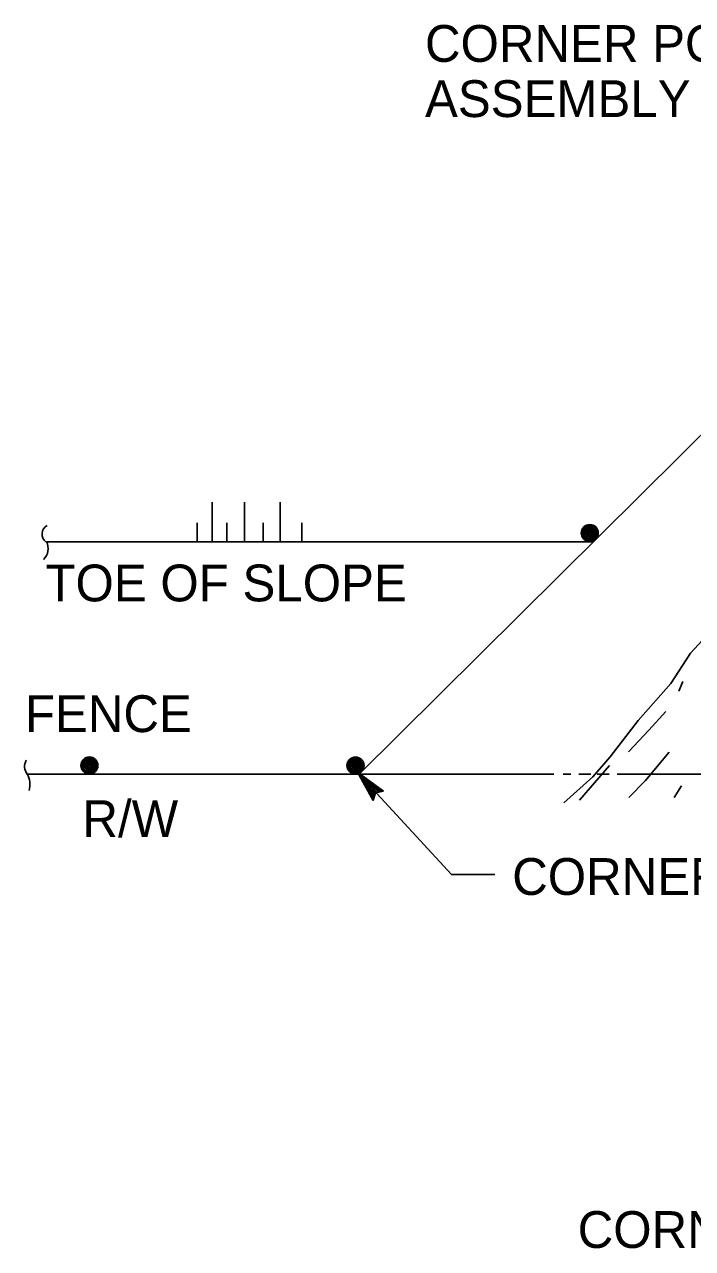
# Model space of a CAD drawing. Extents: x -894 to 866, y -476 to 714.
# Drawn here: x -425.3 to -298.4, y -89.1 to 143.6 of the extents above; entities that cross this region are included whole.
import ezdxf

# ---------------------------------------------------------------- set-up
doc = ezdxf.new("R2010")
doc.units = 0
for name, color, linetype in [('56 Stage 3 Anno', 7, 'Continuous'), ('57 Undefined', 7, 'Continuous'), ('59 Sndwall Anno', 7, 'Continuous'), ('60 Nongeo Data', 7, 'Continuous')]:
    doc.layers.add(name, color=color, linetype=linetype)

msp = doc.modelspace()

# ---------------------------------------------------------------- linework, layer by layer
at = {"layer": '56 Stage 3 Anno'}
for p, q in [((-362.12, 1.42), (-344.17, -18.03)), ((-359.08, -3.94), (-362.04, 1.44)), ((-362.04, 1.44), (-362.04, 1.44)), ((-362.04, 1.44), (-357.07, -2.18)), ((-358.95, -3.55), (-361.13, 0.41)), ((-361.12, 0.4), (-357.5, -2.24)), ((-358.84, -3.13), (-360.21, -0.63)), ((-360.21, -0.63), (-357.88, -2.33)), ((-358.69, -2.77), (-359.3, -1.67)), ((-359.3, -1.67), (-358.3, -2.4)), ((-357.07, -2.18), (-358.6, -2.46)), ((-357.07, -2.18), (-357.07, -2.18)), ((-358.6, -2.46), (-359.08, -3.94)), ((-359.08, -3.94), (-359.08, -3.94)), ((-344.17, -18.03), (-335.93, -18.03))]:
    msp.add_line(p, q, dxfattribs=at)
at = {"layer": '59 Sndwall Anno'}
for p, q in [((-389.63, 45.27), (-389.63, 52.81)), ((-383.5, 45.27), (-383.5, 52.81)), ((-376.72, 45.27), (-376.72, 52.81)), ((-392.49, 45.27), (-392.49, 48.85)), ((-386.89, 45.27), (-386.89, 48.85)), ((-379.95, 45.27), (-379.95, 48.85)), ((-372.64, 45.27), (-372.64, 48.85))]:
    msp.add_line(p, q, dxfattribs=at)
for points in [[(-257.16, 85.33), (-259.72, 78.62), (-263.91, 71.43), (-269.52, 63.37), (-276.39, 54.05), (-281.76, 46.36), (-286.36, 39.86), (-292.78, 30.62), (-298.77, 24.04), (-302.51, 18.32), (-308.69, 11.25), (-314.02, 4.34), (-317.32, 0.54), (-322.81, -4.41)], [(-300.23, 18.68), (-301, 16.84)], [(-303.48, 12.96), (-306.69, 9.4), (-310.52, 5.31)], [(-302.81, 5.27), (-307.32, -0.13), (-310.46, -3.36)], [(-314.14, 2.7), (-319.88, -3.88)], [(-300.47, -1.16), (-301.86, -3.37)]]:
    msp.add_lwpolyline(points, dxfattribs=at)
at = {"layer": '60 Nongeo Data'}
for p, q in [((-264.42, 97.63), (-361.72, 1.08)), ((-421.13, 45.27), (-317.19, 45.27)), ((-424.72, 1.08), (-361.72, 1.08)), ((-361.72, 1.08), (-324.74, 1.08)), ((-322.99, 1.08), (-321.48, 1.08)), ((-319.98, 1.08), (-317.72, 1.08)), ((-316.47, 1.08), (-314.21, 1.08)), ((-312.71, 1.08), (-273.1, 1.08))]:
    msp.add_line(p, q, dxfattribs=at)
for points in [[(-316.72, 47.65), (-317.02, 48.04), (-317.57, 48.26), (-318.11, 48.34), (-318.93, 47.99), (-319.27, 47.3), (-319.27, 46.37), (-318.74, 45.73), (-318.05, 45.39), (-317.07, 45.66), (-316.51, 46.32), (-316.35, 47.09), (-316.67, 47.46), (-317.15, 47.97), (-317.89, 48.1), (-318.74, 47.86), (-319.09, 47.12), (-319.01, 46.4), (-318.58, 45.95), (-318.08, 45.55), (-317.18, 45.81), (-316.59, 46.58), (-316.57, 47.09), (-317.2, 47.7), (-317.92, 47.86), (-318.56, 47.62), (-318.9, 47.09), (-318.82, 46.53), (-318.18, 45.87), (-317.28, 45.87), (-316.72, 46.64), (-316.89, 47.14), (-317.44, 47.65), (-318.21, 47.65), (-318.56, 47.3), (-318.66, 46.9), (-318.61, 46.58), (-318.21, 46.24), (-317.76, 46), (-317.26, 46.05), (-316.91, 46.66), (-316.99, 47.09), (-317.52, 47.38), (-318.21, 47.33), (-318.45, 46.98), (-318.42, 46.74), (-318.21, 46.42), (-317.81, 46.29), (-317.2, 46.32), (-317.1, 46.64), (-317.28, 46.98), (-317.87, 47.22), (-318.21, 47.03), (-318.21, 46.82), (-318.11, 46.58), (-317.68, 46.45), (-317.36, 46.56), (-317.36, 46.69), (-317.57, 47.01), (-318, 46.9), (-318.05, 46.66), (-317.71, 46.56), (-317.6, 46.64), (-317.65, 46.8), (-317.71, 46.8)], [(-411.79, 3.42), (-412.08, 3.82), (-412.64, 4.03), (-413.17, 4.11), (-413.99, 3.77), (-414.34, 3.07), (-414.34, 2.14), (-413.81, 1.51), (-413.12, 1.16), (-412.13, 1.43), (-411.58, 2.09), (-411.42, 2.86), (-411.74, 3.23), (-412.22, 3.74), (-412.96, 3.87), (-413.81, 3.63), (-414.15, 2.89), (-414.07, 2.17), (-413.65, 1.72), (-413.14, 1.32), (-412.24, 1.59), (-411.66, 2.36), (-411.63, 2.86), (-412.27, 3.47), (-412.98, 3.63), (-413.62, 3.39), (-413.97, 2.86), (-413.89, 2.31), (-413.25, 1.64), (-412.35, 1.64), (-411.79, 2.41), (-411.95, 2.92), (-412.51, 3.42), (-413.28, 3.42), (-413.62, 3.07), (-413.73, 2.68), (-413.68, 2.36), (-413.28, 2.01), (-412.83, 1.77), (-412.32, 1.83), (-411.98, 2.44), (-412.06, 2.86), (-412.59, 3.16), (-413.28, 3.1), (-413.52, 2.76), (-413.49, 2.52), (-413.28, 2.2), (-412.88, 2.07), (-412.27, 2.09), (-412.16, 2.41), (-412.35, 2.76), (-412.93, 2.99), (-413.28, 2.81), (-413.28, 2.6), (-413.17, 2.36), (-412.75, 2.22), (-412.43, 2.33), (-412.43, 2.46), (-412.64, 2.78), (-413.07, 2.68), (-413.12, 2.44), (-412.77, 2.33), (-412.67, 2.41), (-412.72, 2.57), (-412.77, 2.57)], [(-361.26, 3.48), (-361.55, 3.87), (-362.11, 4.09), (-362.64, 4.17), (-363.46, 3.82), (-363.81, 3.13), (-363.81, 2.2), (-363.28, 1.56), (-362.59, 1.22), (-361.6, 1.49), (-361.05, 2.15), (-360.89, 2.92), (-361.21, 3.29), (-361.69, 3.8), (-362.43, 3.93), (-363.28, 3.69), (-363.62, 2.95), (-363.54, 2.23), (-363.12, 1.78), (-362.61, 1.38), (-361.71, 1.64), (-361.13, 2.41), (-361.1, 2.92), (-361.74, 3.53), (-362.45, 3.69), (-363.09, 3.45), (-363.44, 2.92), (-363.35, 2.36), (-362.72, 1.7), (-361.82, 1.7), (-361.26, 2.47), (-361.42, 2.97), (-361.98, 3.48), (-362.74, 3.48), (-363.09, 3.13), (-363.2, 2.73), (-363.14, 2.41), (-362.74, 2.07), (-362.3, 1.83), (-361.79, 1.88), (-361.45, 2.49), (-361.52, 2.92), (-362.06, 3.21), (-362.74, 3.16), (-362.98, 2.81), (-362.96, 2.57), (-362.74, 2.25), (-362.35, 2.12), (-361.74, 2.15), (-361.63, 2.47), (-361.82, 2.81), (-362.4, 3.05), (-362.74, 2.86), (-362.74, 2.65), (-362.64, 2.41), (-362.22, 2.28), (-361.89, 2.39), (-361.89, 2.52), (-362.11, 2.84), (-362.53, 2.73), (-362.59, 2.49), (-362.24, 2.39), (-362.13, 2.47), (-362.19, 2.63), (-362.24, 2.63)]]:
    msp.add_lwpolyline(points, dxfattribs=at)
for centre in [(-317.9, 46.92), (-412.97, 2.72), (-362.41, 2.7)]:
    msp.add_circle(centre, 1.62, dxfattribs=at)
for centre, radius, start, end in [((-420.13, 46.7), 1.85, 118.0748, 232.7582), ((-423.59, 43.96), 2.78, 312.5196, 27.9568), ((-423.07, 2.52), 2.23, 148.3008, 220.4308), ((-428.72, -0.88), 4.43, 344.8971, 26.8664)]:
    msp.add_arc(centre, radius, start, end, dxfattribs=at)

# ---------------------------------------------------------------- texts
at = {"layer": '57 Undefined'}
for s, p in [('CORNER POST ', (-349.21, 136.52)), ('ASSEMBLY', (-349.21, 126.02)), ('TOE OF SLOPE', (-421.33, 33.92)), ('FENCE', (-425.23, 9.06)), ('R/W', (-414.3, -10.9)), ('CORNER POST ASSEMBLY', (-332.64, -21.9)), ('CORNER POST ', (-320.2, -89.04))]:
    msp.add_text(s, height=7, dxfattribs=at).set_placement(p)

doc.saveas('drawing.dxf')
